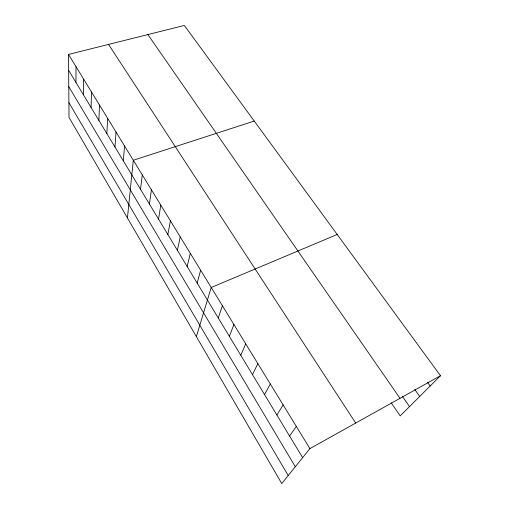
<?xml version="1.0" encoding="UTF-8"?>
<svg xmlns="http://www.w3.org/2000/svg" width="509" height="509" viewBox="0 0 509 509"><rect width="100%" height="100%" fill="white"/><g stroke="black" fill="none" stroke-linecap="round" stroke-linejoin="round"><path stroke-width="0.76" d="M75.962 82.445L76.006 66.679M83.444 94.82L83.667 79.188M91.079 107.463L91.493 91.964M98.88 120.372L99.49 105.026M106.845 133.562L107.666 118.374M114.989 147.044L116.02 132.022M123.312 160.819L124.571 145.981M127.435 217.967L133.313 160.259L254.258 121.066M140.522 189.31L142.259 174.867M149.423 204.039L151.421 189.825M158.534 219.118L160.793 205.133M167.855 234.547L170.394 220.811M177.399 250.339L180.231 236.87M187.166 266.512L190.309 253.329M197.174 283.074L200.635 270.196M196.379 336.621L211.222 287.49L337.193 234.471M218.259 317.979L222.42 305.769M229.374 336.373L233.911 324.538M240.782 355.25L245.72 343.817M252.489 374.637L257.847 363.623M264.521 394.545L270.317 383.983M276.877 414.994L283.138 404.916M289.576 436.016L296.327 426.453M440.489 375.725L309.898 448.614L281.751 483.55L69.027 117.439L68.511 54.438L184.341 25.45L440.489 375.725L400.201 415.923L391.243 402.854M427.465 382.24L430.175 386.019M414.746 389.48L419.696 396.479M402.352 396.32L409.522 406.627M147.884 34.574L400.023 398.312M108.544 44.417L355.708 423.049M68.511 54.438L309.898 448.614M68.639 70.325L302.632 457.629M68.772 86.638L295.296 466.74M68.906 102.64L288.209 475.54"/></g></svg>
